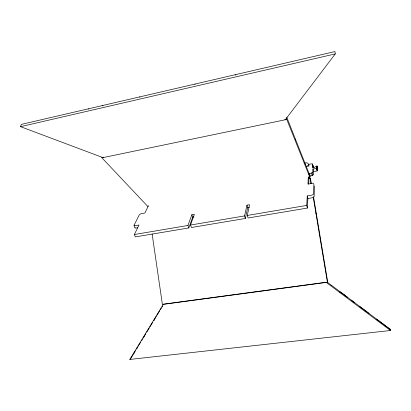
<?xml version="1.0" encoding="UTF-8"?>
<svg xmlns="http://www.w3.org/2000/svg" width="411" height="411" viewBox="0 0 411 411"><rect width="100%" height="100%" fill="white"/><g stroke="black" fill="none" stroke-linecap="round" stroke-linejoin="round"><path stroke-width="0.62" d="M309.699 176.345L312.956 175.045L313.367 174.495L313.557 171.603L317.102 170.95L317.39 170.539L317.061 169.769M305.301 164.672L305.306 164.015M137.526 227.786C137.125 227.72 134.793 228.639 135.075 227.519M134.978 227.822L134.022 225.392L139.293 214.819L140.726 213.828L144.883 213.016L148.525 205.557M317.097 169.245L317.744 168.942C317.883 162.91 315.17 168.156 312.74 167.909L312.848 165.361L312.149 165.443L312.627 164.431L312.427 163.912L310.192 163.963L308.687 164.801L309.021 165.977L306.632 166.429C310.403 164.852 308.019 161.821 304.284 162.982M134.022 225.49L135.024 225.711L139 225.017L134.387 234.517L135.368 236.895L188.849 227.93L187.961 225.469L191.845 214.712L194.362 214.275L190.545 225.033L191.428 227.499L245.357 218.457L244.571 215.914L246.944 205.156L249.585 204.693L247.288 215.451L248.069 218L307.371 208.058L307.896 198.513L307.253 195.924L311.918 195.127L313.429 194.336L313.881 184.005C312.93 181.934 309.447 184.416 307.942 184L308.358 176.751M308.697 184.097L309.067 177.418M307.371 208.058L306.709 205.418L307.253 195.924M295.437 139.118L295.334 139.904M317.2 166.45L316.336 166.933L316.783 167.673A14.21 6.227 -14.1 0 1 316.814 168.156L317.39 170.622M245.357 218.457L247.699 207.647L246.944 205.156M316.814 168.156L312.971 169.142L312.771 172.019L312.365 172.563L308.676 174.177M20.55 126.66L21.331 124.389L334.96 51.56L335.258 53.903L285.291 119.765L102.981 157.619L20.55 126.66L335.258 53.903M188.849 227.93L192.702 217.121L191.845 214.712M154.988 318.71L155.07 318.458L154.587 319.255M313.069 167.19L312.601 164.01M390.45 330.501L129.819 359.44L163.398 304.155L326.072 282.249L390.45 330.501L390.373 329.447L327.269 282.157M133.616 353.784L134.603 352.155M143.064 338.222L143.686 337.205M144.302 336.188L144.929 335.16M153.74 320.652L154.305 319.722M131.145 357.837L132.142 356.203M133.133 354.565L134.13 352.931M134.793 351.837L135.455 350.747M136.447 349.109L137.444 347.475M138.091 346.406L140.464 342.502M141.42 340.93L142.412 339.291M143.408 337.657L144.4 336.018M145.062 334.929L145.725 333.84M146.722 332.201L148.124 329.894M148.376 329.478L149.373 327.839M150.036 326.75L152.686 322.383M153.678 320.75L154.341 319.66M155.337 318.022L156.329 316.388M156.992 315.294L159.648 310.932M160.311 309.843L161.343 308.127M161.965 307.115L162.628 306.02M131.114 357.889L131.72 356.902M132.321 355.911L132.923 354.924M136.894 348.384L137.521 347.346M317.744 168.942L317.503 168.305M129.819 359.44L130.816 358.382M152.121 233.951L162.402 304.479L327.392 282.27L327.706 282.008L313.536 196.838M331.384 285.537L331.692 285.47M103.536 157.151L101.656 157.541L147.991 206.651M284.761 119.493L286.642 119.103L309.899 177.398L308.64 177.629M313.002 167.832L313.429 167.801L312.848 165.361M308.173 178.415L310.449 178.282L311.286 183.342M308.558 178.621L310.449 178.282M192.702 217.121L193.956 216.905M247.699 207.647L249.282 207.375M307.736 198.544L312.555 197.722L314.061 196.931L314.492 186.548L314.215 186.024M134.387 234.517L187.961 225.469M190.545 225.033L244.571 215.914M247.288 215.451L306.709 205.418M339.522 292.026L340.4 291.995L347.495 297.317M344.3 294.918L344.022 294.795A1.772 1.649 19.3 0 1 343.596 294.476L343.385 294.235M368.986 313.423L359.682 306.452M351.287 300.158L354.683 302.702M390.373 329.447L376.517 319.064M88.273 108.843L88.468 109.146M102.735 105.488L102.981 105.884M139.74 96.893L139.951 97.273M315.879 213.057L316.434 214.213M194.85 84.096L195.03 84.491M286.832 117.448L309.632 174.922L309.899 177.398M235.169 74.73L235.344 75.177M309.565 173.622L310.166 176.103M311.595 173.057L312.185 175.533M312.971 169.142L313.557 171.603M312.365 172.563L312.956 175.045M312.571 164.523L313.326 167.775M316.336 166.933L316.917 169.394M316.521 168.484L317.102 170.95M316.927 165.854L317.359 167.693M310.064 178.076L311.009 183.758M313.213 197.023L327.392 282.27M286.544 118.008L286.642 119.103"/></g></svg>
